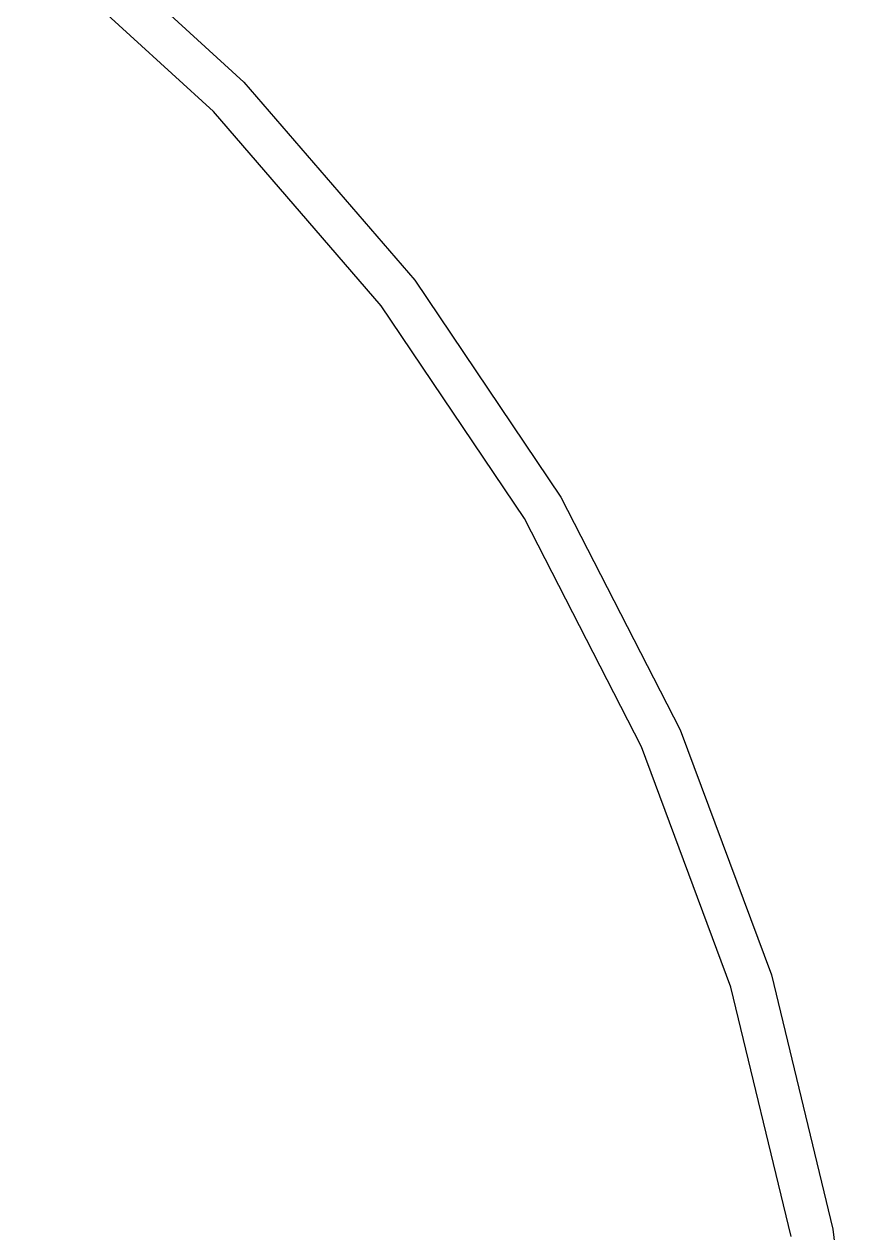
# Model space of a CAD drawing. Extents: x 0.77 to 5.15, y -1.76 to -0.61.
# Drawn here: x 4.9698 to 5.1438, y -1.1766 to -0.926 of the extents above; entities that cross this region are included whole.
import ezdxf

# ---------------------------------------------------------------- set-up
doc = ezdxf.new("R2010")
doc.units = 0
doc.header["$MEASUREMENT"] = 0
doc.layers.add('BLACK', color=7, linetype='CONTINUOUS')

msp = doc.modelspace()

# ---------------------------------------------------------------- linework, layer by layer
at = {"layer": 'BLACK', "linetype": 'CONTINUOUS'}
for p, q in [((4.97536, -0.901463), (5.01536, -0.938054)), ((5.00906, -0.944175), (4.96983, -0.908286)), ((5.01536, -0.938054), (5.05075, -0.979119)), ((5.04377, -0.984451), (5.00906, -0.944175)), ((5.05075, -0.979119), (5.08104, -1.02408)), ((5.07347, -1.02855), (5.04377, -0.984451)), ((5.08104, -1.02408), (5.10579, -1.07231)), ((5.09775, -1.07585), (5.07347, -1.02855)), ((5.10579, -1.07231), (5.12467, -1.12313)), ((5.11626, -1.12569), (5.09775, -1.07585)), ((5.12467, -1.12313), (5.1374, -1.17582)), ((5.12875, -1.17738), (5.11626, -1.12569)), ((5.1374, -1.17582), (5.14381, -1.22965))]:
    msp.add_line(p, q, dxfattribs=at)

doc.saveas('drawing.dxf')
